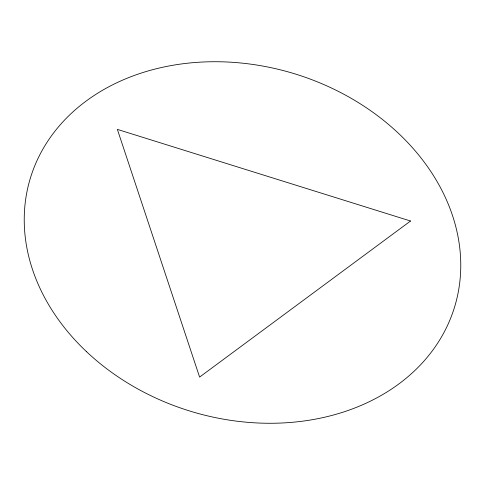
<?xml version="1.0" encoding="UTF-8"?>
<svg xmlns="http://www.w3.org/2000/svg" width="485" height="485" viewBox="0 0 485 485"><rect width="100%" height="100%" fill="white"/><g stroke="black" fill="none" stroke-linecap="round" stroke-linejoin="round"><path stroke-width="0.73" d="M410.534 221.021L199.602 377.094L117.364 129.386L410.534 221.021M86.591 351.74A221.681 176.576 16.8 0 0 452.741 312.619A221.681 176.576 16.8 0 0 188.168 63.141A221.681 176.576 16.8 0 0 86.591 351.74"/></g></svg>
